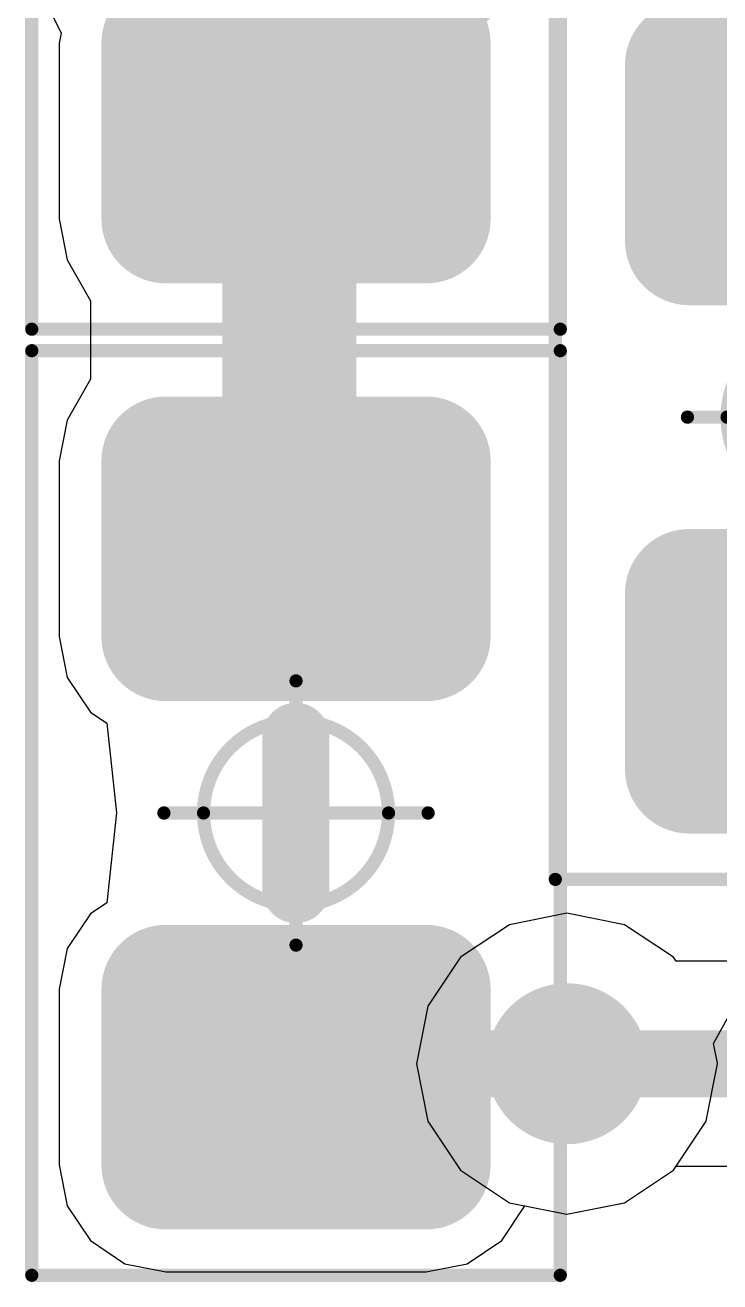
# Model space of a CAD drawing. Header units: millimetres. Extents: x 1.01 to 3.59, y 0.05 to 3.22.
# Drawn here: x 2.5676 to 2.6711, y 2.1881 to 2.3754 of the extents above; entities that cross this region are included whole.
import ezdxf

# ---------------------------------------------------------------- set-up
doc = ezdxf.new("R2010")
doc.units = ezdxf.units.MM
doc.header["$MEASUREMENT"] = 0
for name, color, linetype in [('BottomLayer', 5, 'Continuous'), ('Mechanical15', 56, 'Continuous'), ('MultiLayer', 9, 'Continuous'), ('TopLayer', 1, 'Continuous'), ('TopOverlay', 2, 'Continuous'), ('TopPaste', 8, 'Continuous'), ('TopSolder', 216, 'Continuous'), ('ViaHoleLayer', 16, 'Continuous')]:
    doc.layers.add(name, color=color, linetype=linetype)

# ---------------------------------------------------------------- blocks, each defined once
blk = doc.blocks.new('RESC2013X38N_0805_NOOVERLAY_159')
at = {"layer": 'Mechanical15', "const_width": 0.00197}
for points in [[(-0.03937, 0.0689), (0.03937, 0.0689)], [(-0.03937, -0.0689), (-0.03937, 0.0689)], [(0.03937, -0.0689), (0.03937, 0.0689)], [(0, -0.01969), (0, 0.01969)], [(-0.01969, 0), (0.01969, 0)], [(-0.03937, -0.0689), (0.03937, -0.0689)]]:
    blk.add_lwpolyline(points, dxfattribs=at)
at = {"layer": 'Mechanical15'}
for points, const_width in [([(-0.03986, 0.0689, 1), (-0.03888, 0.0689, 1)], 0.000984), ([(-0.03986, 0.0689, 1), (-0.03888, 0.0689, 1)], 0.000984), ([(0.03888, 0.0689, 1), (0.03986, 0.0689, 1)], 0.000984), ([(0.03888, 0.0689, 1), (0.03986, 0.0689, 1)], 0.000984), ([(-0.00049, 0.01969, 1), (0.00049, 0.01969, 1)], 0.000984), ([(0.01378, 0, 1), (-0.01378, 0, 1)], 0.00197), ([(-0.02018, 0, 1), (-0.01919, 0, 1)], 0.000984), ([(-0.01427, 0, 1), (-0.01329, 0, 1)], 0.000984), ([(0.01329, 0, 1), (0.01427, 0, 1)], 0.000984), ([(0.01919, 0, 1), (0.02018, 0, 1)], 0.000984), ([(-0.00049, -0.01969, 1), (0.00049, -0.01969, 1)], 0.000984), ([(-0.03986, -0.0689, 1), (-0.03888, -0.0689, 1)], 0.000984), ([(-0.03986, -0.0689, 1), (-0.03888, -0.0689, 1)], 0.000984), ([(0.03888, -0.0689, 1), (0.03986, -0.0689, 1)], 0.000984), ([(0.03888, -0.0689, 1), (0.03986, -0.0689, 1)], 0.000984)]:
    blk.add_lwpolyline(points, format="xyb", close=True, dxfattribs=dict(at, const_width=const_width))
at = {"layer": 'TopLayer', "const_width": 0.00561}
for points in [[(-0.02219, 0.05246, 1), (-0.01658, 0.05246, 1)], [(0.01658, 0.05246, 1), (0.02219, 0.05246, 1)], [(-0.02219, 0.02628, 1), (-0.01658, 0.02628, 1)], [(0.01658, 0.02628, 1), (0.02219, 0.02628, 1)], [(-0.02219, -0.02628, 1), (-0.01658, -0.02628, 1)], [(0.01658, -0.02628, 1), (0.02219, -0.02628, 1)], [(-0.02219, -0.05246, 1), (-0.01658, -0.05246, 1)], [(0.01658, -0.05246, 1), (0.02219, -0.05246, 1)]]:
    blk.add_lwpolyline(points, format="xyb", close=True, dxfattribs=at)
at = {"layer": 'TopLayer'}
for points in [[(-0.01939, 0.02067), (0.01939, 0.02067), (-0.01939, 0.05807), (0.01939, 0.05807)], [(-0.025, 0.02628), (0.025, 0.02628), (-0.025, 0.05246), (0.025, 0.05246)], [(-0.01939, -0.05807), (0.01939, -0.05807), (-0.01939, -0.02067), (0.01939, -0.02067)], [(-0.025, -0.05246), (0.025, -0.05246), (-0.025, -0.02628), (0.025, -0.02628)]]:
    blk.add_solid(points, dxfattribs=at)
at = {"layer": 'TopOverlay', "const_width": 0.01}
blk.add_lwpolyline([(-0.00002, -0.01142), (-0.00002, 0.01142)], dxfattribs=at)
at = {"layer": 'TopOverlay', "const_width": 0.005}
for points in [[(-0.00252, 0.01142, 1), (0.00248, 0.01142, 1)], [(-0.00252, -0.01142, 1), (0.00248, -0.01142, 1)]]:
    blk.add_lwpolyline(points, format="xyb", close=True, dxfattribs=at)
at = {"layer": 'TopPaste', "const_width": 0.00561}
for points in [[(-0.02219, 0.05246, 1), (-0.01658, 0.05246, 1)], [(0.01658, 0.05246, 1), (0.02219, 0.05246, 1)], [(-0.02219, 0.02628, 1), (-0.01658, 0.02628, 1)], [(0.01658, 0.02628, 1), (0.02219, 0.02628, 1)], [(-0.02219, -0.02628, 1), (-0.01658, -0.02628, 1)], [(0.01658, -0.02628, 1), (0.02219, -0.02628, 1)], [(-0.02219, -0.05246, 1), (-0.01658, -0.05246, 1)], [(0.01658, -0.05246, 1), (0.02219, -0.05246, 1)]]:
    blk.add_lwpolyline(points, format="xyb", close=True, dxfattribs=at)
at = {"layer": 'TopPaste'}
for points in [[(-0.01939, 0.02067), (0.01939, 0.02067), (-0.01939, 0.05807), (0.01939, 0.05807)], [(-0.025, 0.02628), (0.025, 0.02628), (-0.025, 0.05246), (0.025, 0.05246)], [(-0.01939, -0.05807), (0.01939, -0.05807), (-0.01939, -0.02067), (0.01939, -0.02067)], [(-0.025, -0.05246), (0.025, -0.05246), (-0.025, -0.02628), (0.025, -0.02628)]]:
    blk.add_solid(points, dxfattribs=at)
at = {"layer": 'TopSolder', "const_width": 0.00961}
for points in [[(-0.02419, 0.05246, 1), (-0.01458, 0.05246, 1)], [(0.01458, 0.05246, 1), (0.02419, 0.05246, 1)], [(-0.02419, 0.02628, 1), (-0.01458, 0.02628, 1)], [(0.01458, 0.02628, 1), (0.02419, 0.02628, 1)], [(-0.02419, -0.02628, 1), (-0.01458, -0.02628, 1)], [(0.01458, -0.02628, 1), (0.02419, -0.02628, 1)], [(-0.02419, -0.05246, 1), (-0.01458, -0.05246, 1)], [(0.01458, -0.05246, 1), (0.02419, -0.05246, 1)]]:
    blk.add_lwpolyline(points, format="xyb", close=True, dxfattribs=at)
at = {"layer": 'TopSolder'}
for points in [[(-0.01939, 0.01667), (0.01939, 0.01667), (-0.01939, 0.06207), (0.01939, 0.06207)], [(-0.029, 0.02628), (0.029, 0.02628), (-0.029, 0.05246), (0.029, 0.05246)], [(-0.01939, -0.06207), (0.01939, -0.06207), (-0.01939, -0.01667), (0.01939, -0.01667)], [(-0.029, -0.05246), (0.029, -0.05246), (-0.029, -0.02628), (0.029, -0.02628)]]:
    blk.add_solid(points, dxfattribs=at)
blk = doc.blocks.new('RESC2013X38N_0805_NOOVERLAY_160')
at = {"layer": 'Mechanical15', "const_width": 0.00197}
for points in [[(0.03937, 0.0689), (-0.03937, 0.0689)], [(-0.03937, 0.0689), (-0.03937, -0.0689)], [(0.03937, 0.0689), (0.03937, -0.0689)], [(0, 0.01969), (0, -0.01969)], [(0.01969, 0), (-0.01969, 0)], [(0.03937, -0.0689), (-0.03937, -0.0689)]]:
    blk.add_lwpolyline(points, dxfattribs=at)
at = {"layer": 'Mechanical15'}
for points, const_width in [([(-0.03986, 0.0689, 1), (-0.03888, 0.0689, 1)], 0.000984), ([(-0.03986, 0.0689, 1), (-0.03888, 0.0689, 1)], 0.000984), ([(0.03888, 0.0689, 1), (0.03986, 0.0689, 1)], 0.000984), ([(0.03888, 0.0689, 1), (0.03986, 0.0689, 1)], 0.000984), ([(-0.00049, 0.01969, 1), (0.00049, 0.01969, 1)], 0.000984), ([(0.01378, 0, 1), (-0.01378, 0, 1)], 0.00197), ([(-0.02018, 0, 1), (-0.01919, 0, 1)], 0.000984), ([(-0.01427, 0, 1), (-0.01329, 0, 1)], 0.000984), ([(0.01329, 0, 1), (0.01427, 0, 1)], 0.000984), ([(0.01919, 0, 1), (0.02018, 0, 1)], 0.000984), ([(-0.00049, -0.01969, 1), (0.00049, -0.01969, 1)], 0.000984), ([(-0.03986, -0.0689, 1), (-0.03888, -0.0689, 1)], 0.000984), ([(-0.03986, -0.0689, 1), (-0.03888, -0.0689, 1)], 0.000984), ([(0.03888, -0.0689, 1), (0.03986, -0.0689, 1)], 0.000984), ([(0.03888, -0.0689, 1), (0.03986, -0.0689, 1)], 0.000984)]:
    blk.add_lwpolyline(points, format="xyb", close=True, dxfattribs=dict(at, const_width=const_width))
at = {"layer": 'TopLayer', "const_width": 0.00561}
for points in [[(-0.02219, 0.05246, 1), (-0.01658, 0.05246, 1)], [(0.01658, 0.05246, 1), (0.02219, 0.05246, 1)], [(-0.02219, 0.02628, 1), (-0.01658, 0.02628, 1)], [(0.01658, 0.02628, 1), (0.02219, 0.02628, 1)], [(-0.02219, -0.02628, 1), (-0.01658, -0.02628, 1)], [(0.01658, -0.02628, 1), (0.02219, -0.02628, 1)], [(-0.02219, -0.05246, 1), (-0.01658, -0.05246, 1)], [(0.01658, -0.05246, 1), (0.02219, -0.05246, 1)]]:
    blk.add_lwpolyline(points, format="xyb", close=True, dxfattribs=at)
at = {"layer": 'TopLayer'}
for points in [[(-0.01939, 0.02067), (0.01939, 0.02067), (-0.01939, 0.05807), (0.01939, 0.05807)], [(-0.025, 0.02628), (0.025, 0.02628), (-0.025, 0.05246), (0.025, 0.05246)], [(-0.01939, -0.05807), (0.01939, -0.05807), (-0.01939, -0.02067), (0.01939, -0.02067)], [(-0.025, -0.05246), (0.025, -0.05246), (-0.025, -0.02628), (0.025, -0.02628)]]:
    blk.add_solid(points, dxfattribs=at)
at = {"layer": 'TopOverlay', "const_width": 0.01}
blk.add_lwpolyline([(-0.00002, 0.01142), (-0.00002, -0.01142)], dxfattribs=at)
at = {"layer": 'TopOverlay', "const_width": 0.005}
for points in [[(-0.00252, 0.01142, 1), (0.00248, 0.01142, 1)], [(-0.00252, -0.01142, 1), (0.00248, -0.01142, 1)]]:
    blk.add_lwpolyline(points, format="xyb", close=True, dxfattribs=at)
at = {"layer": 'TopPaste', "const_width": 0.00561}
for points in [[(-0.02219, 0.05246, 1), (-0.01658, 0.05246, 1)], [(0.01658, 0.05246, 1), (0.02219, 0.05246, 1)], [(-0.02219, 0.02628, 1), (-0.01658, 0.02628, 1)], [(0.01658, 0.02628, 1), (0.02219, 0.02628, 1)], [(-0.02219, -0.02628, 1), (-0.01658, -0.02628, 1)], [(0.01658, -0.02628, 1), (0.02219, -0.02628, 1)], [(-0.02219, -0.05246, 1), (-0.01658, -0.05246, 1)], [(0.01658, -0.05246, 1), (0.02219, -0.05246, 1)]]:
    blk.add_lwpolyline(points, format="xyb", close=True, dxfattribs=at)
at = {"layer": 'TopPaste'}
for points in [[(-0.01939, 0.02067), (0.01939, 0.02067), (-0.01939, 0.05807), (0.01939, 0.05807)], [(-0.025, 0.02628), (0.025, 0.02628), (-0.025, 0.05246), (0.025, 0.05246)], [(-0.01939, -0.05807), (0.01939, -0.05807), (-0.01939, -0.02067), (0.01939, -0.02067)], [(-0.025, -0.05246), (0.025, -0.05246), (-0.025, -0.02628), (0.025, -0.02628)]]:
    blk.add_solid(points, dxfattribs=at)
at = {"layer": 'TopSolder', "const_width": 0.00961}
for points in [[(-0.02419, 0.05246, 1), (-0.01458, 0.05246, 1)], [(0.01458, 0.05246, 1), (0.02419, 0.05246, 1)], [(-0.02419, 0.02628, 1), (-0.01458, 0.02628, 1)], [(0.01458, 0.02628, 1), (0.02419, 0.02628, 1)], [(-0.02419, -0.02628, 1), (-0.01458, -0.02628, 1)], [(0.01458, -0.02628, 1), (0.02419, -0.02628, 1)], [(-0.02419, -0.05246, 1), (-0.01458, -0.05246, 1)], [(0.01458, -0.05246, 1), (0.02419, -0.05246, 1)]]:
    blk.add_lwpolyline(points, format="xyb", close=True, dxfattribs=at)
at = {"layer": 'TopSolder'}
for points in [[(-0.01939, 0.01667), (0.01939, 0.01667), (-0.01939, 0.06207), (0.01939, 0.06207)], [(-0.029, 0.02628), (0.029, 0.02628), (-0.029, 0.05246), (0.029, 0.05246)], [(-0.01939, -0.06207), (0.01939, -0.06207), (-0.01939, -0.01667), (0.01939, -0.01667)], [(-0.029, -0.05246), (0.029, -0.05246), (-0.029, -0.02628), (0.029, -0.02628)]]:
    blk.add_solid(points, dxfattribs=at)
blk = doc.blocks.new('RESC2013X38N_0805_NOOVERLAY_161')
at = {"layer": 'Mechanical15', "const_width": 0.00197}
for points in [[(-0.03937, 0.0689), (0.03937, 0.0689)], [(-0.03937, -0.0689), (-0.03937, 0.0689)], [(0.03937, -0.0689), (0.03937, 0.0689)], [(0, -0.01969), (0, 0.01969)], [(-0.01969, 0), (0.01969, 0)], [(-0.03937, -0.0689), (0.03937, -0.0689)]]:
    blk.add_lwpolyline(points, dxfattribs=at)
at = {"layer": 'Mechanical15'}
for points, const_width in [([(-0.03986, 0.0689, 1), (-0.03888, 0.0689, 1)], 0.000984), ([(-0.03986, 0.0689, 1), (-0.03888, 0.0689, 1)], 0.000984), ([(0.03888, 0.0689, 1), (0.03986, 0.0689, 1)], 0.000984), ([(0.03888, 0.0689, 1), (0.03986, 0.0689, 1)], 0.000984), ([(-0.00049, 0.01969, 1), (0.00049, 0.01969, 1)], 0.000984), ([(0.01378, 0, 1), (-0.01378, 0, 1)], 0.00197), ([(-0.02018, 0, 1), (-0.01919, 0, 1)], 0.000984), ([(-0.01427, 0, 1), (-0.01329, 0, 1)], 0.000984), ([(0.01329, 0, 1), (0.01427, 0, 1)], 0.000984), ([(0.01919, 0, 1), (0.02018, 0, 1)], 0.000984), ([(-0.00049, -0.01969, 1), (0.00049, -0.01969, 1)], 0.000984), ([(-0.03986, -0.0689, 1), (-0.03888, -0.0689, 1)], 0.000984), ([(-0.03986, -0.0689, 1), (-0.03888, -0.0689, 1)], 0.000984), ([(0.03888, -0.0689, 1), (0.03986, -0.0689, 1)], 0.000984), ([(0.03888, -0.0689, 1), (0.03986, -0.0689, 1)], 0.000984)]:
    blk.add_lwpolyline(points, format="xyb", close=True, dxfattribs=dict(at, const_width=const_width))
at = {"layer": 'TopLayer', "const_width": 0.00561}
for points in [[(-0.02219, 0.05246, 1), (-0.01658, 0.05246, 1)], [(0.01658, 0.05246, 1), (0.02219, 0.05246, 1)], [(-0.02219, 0.02628, 1), (-0.01658, 0.02628, 1)], [(0.01658, 0.02628, 1), (0.02219, 0.02628, 1)], [(-0.02219, -0.02628, 1), (-0.01658, -0.02628, 1)], [(0.01658, -0.02628, 1), (0.02219, -0.02628, 1)], [(-0.02219, -0.05246, 1), (-0.01658, -0.05246, 1)], [(0.01658, -0.05246, 1), (0.02219, -0.05246, 1)]]:
    blk.add_lwpolyline(points, format="xyb", close=True, dxfattribs=at)
at = {"layer": 'TopLayer'}
for points in [[(-0.01939, 0.02067), (0.01939, 0.02067), (-0.01939, 0.05807), (0.01939, 0.05807)], [(-0.025, 0.02628), (0.025, 0.02628), (-0.025, 0.05246), (0.025, 0.05246)], [(-0.01939, -0.05807), (0.01939, -0.05807), (-0.01939, -0.02067), (0.01939, -0.02067)], [(-0.025, -0.05246), (0.025, -0.05246), (-0.025, -0.02628), (0.025, -0.02628)]]:
    blk.add_solid(points, dxfattribs=at)
at = {"layer": 'TopOverlay', "const_width": 0.01}
blk.add_lwpolyline([(-0.00002, -0.01142), (-0.00002, 0.01142)], dxfattribs=at)
at = {"layer": 'TopOverlay', "const_width": 0.005}
for points in [[(-0.00252, 0.01142, 1), (0.00248, 0.01142, 1)], [(-0.00252, -0.01142, 1), (0.00248, -0.01142, 1)]]:
    blk.add_lwpolyline(points, format="xyb", close=True, dxfattribs=at)
at = {"layer": 'TopPaste', "const_width": 0.00561}
for points in [[(-0.02219, 0.05246, 1), (-0.01658, 0.05246, 1)], [(0.01658, 0.05246, 1), (0.02219, 0.05246, 1)], [(-0.02219, 0.02628, 1), (-0.01658, 0.02628, 1)], [(0.01658, 0.02628, 1), (0.02219, 0.02628, 1)], [(-0.02219, -0.02628, 1), (-0.01658, -0.02628, 1)], [(0.01658, -0.02628, 1), (0.02219, -0.02628, 1)], [(-0.02219, -0.05246, 1), (-0.01658, -0.05246, 1)], [(0.01658, -0.05246, 1), (0.02219, -0.05246, 1)]]:
    blk.add_lwpolyline(points, format="xyb", close=True, dxfattribs=at)
at = {"layer": 'TopPaste'}
for points in [[(-0.01939, 0.02067), (0.01939, 0.02067), (-0.01939, 0.05807), (0.01939, 0.05807)], [(-0.025, 0.02628), (0.025, 0.02628), (-0.025, 0.05246), (0.025, 0.05246)], [(-0.01939, -0.05807), (0.01939, -0.05807), (-0.01939, -0.02067), (0.01939, -0.02067)], [(-0.025, -0.05246), (0.025, -0.05246), (-0.025, -0.02628), (0.025, -0.02628)]]:
    blk.add_solid(points, dxfattribs=at)
at = {"layer": 'TopSolder', "const_width": 0.00961}
for points in [[(-0.02419, 0.05246, 1), (-0.01458, 0.05246, 1)], [(0.01458, 0.05246, 1), (0.02419, 0.05246, 1)], [(-0.02419, 0.02628, 1), (-0.01458, 0.02628, 1)], [(0.01458, 0.02628, 1), (0.02419, 0.02628, 1)], [(-0.02419, -0.02628, 1), (-0.01458, -0.02628, 1)], [(0.01458, -0.02628, 1), (0.02419, -0.02628, 1)], [(-0.02419, -0.05246, 1), (-0.01458, -0.05246, 1)], [(0.01458, -0.05246, 1), (0.02419, -0.05246, 1)]]:
    blk.add_lwpolyline(points, format="xyb", close=True, dxfattribs=at)
at = {"layer": 'TopSolder'}
for points in [[(-0.01939, 0.01667), (0.01939, 0.01667), (-0.01939, 0.06207), (0.01939, 0.06207)], [(-0.029, 0.02628), (0.029, 0.02628), (-0.029, 0.05246), (0.029, 0.05246)], [(-0.01939, -0.06207), (0.01939, -0.06207), (-0.01939, -0.01667), (0.01939, -0.01667)], [(-0.029, -0.05246), (0.029, -0.05246), (-0.029, -0.02628), (0.029, -0.02628)]]:
    blk.add_solid(points, dxfattribs=at)

msp = doc.modelspace()

# ---------------------------------------------------------------- linework, layer by layer
at = {"layer": 'BottomLayer'}
for p, q in [((2.64837, 2.24306), (2.63979, 2.24135)), ((2.65695, 2.24135), (2.64837, 2.24306)), ((2.63979, 2.24135), (2.63251, 2.23649)), ((2.66423, 2.23649), (2.65695, 2.24135)), ((2.63251, 2.23649), (2.62765, 2.22921)), ((2.66461, 2.23592), (2.66423, 2.23649)), ((3.50937, 2.23592), (2.66461, 2.23592)), ((2.62765, 2.22921), (2.62594, 2.22063)), ((2.62594, 2.22063), (2.62765, 2.21205)), ((2.62765, 2.21205), (2.63251, 2.20477)), ((2.63251, 2.20477), (2.63979, 2.19991)), ((2.65695, 2.19991), (2.66423, 2.20477)), ((2.66423, 2.20477), (2.66461, 2.20534)), ((2.66461, 2.20534), (3.50304, 2.20534)), ((2.63979, 2.19991), (2.64837, 2.1982)), ((2.64837, 2.1982), (2.65695, 2.19991))]:
    msp.add_line(p, q, dxfattribs=at)
for points, const_width in [([(2.64237, 2.22063, 1), (2.65437, 2.22063, 1)], 0.012), ([(2.64587, 2.22063, 1), (2.65087, 2.22063, 1)], 0.005)]:
    msp.add_lwpolyline(points, format="xyb", close=True, dxfattribs=dict(at, const_width=const_width))
at = {"layer": 'BottomLayer', "const_width": 0.01}
msp.add_lwpolyline([(2.64837, 2.22063), (3.50937, 2.22063)], dxfattribs=at)
at = {"layer": 'MultiLayer', "const_width": 0.012}
msp.add_lwpolyline([(2.64237, 2.22063, 1), (2.65437, 2.22063, 1)], format="xyb", close=True, dxfattribs=at)
at = {"layer": 'TopLayer'}
for p, q in [((2.56926, 2.38178), (2.573, 2.37424)), ((2.573, 2.37424), (2.57269, 2.37272)), ((2.57269, 2.37272), (2.57269, 2.34654)), ((2.57269, 2.34654), (2.57391, 2.34045)), ((2.57391, 2.34045), (2.57736, 2.33433)), ((2.57736, 2.33433), (2.57736, 2.32267)), ((2.57736, 2.32267), (2.57391, 2.31655)), ((2.57391, 2.31655), (2.57269, 2.31046)), ((2.57269, 2.31046), (2.57269, 2.28428)), ((2.57269, 2.28428), (2.57391, 2.27819)), ((2.57391, 2.27819), (2.57736, 2.27303)), ((2.57736, 2.27303), (2.57982, 2.27138)), ((2.57982, 2.27138), (2.58127, 2.258)), ((2.58127, 2.258), (2.57982, 2.24462)), ((2.57982, 2.24462), (2.57736, 2.24297)), ((2.57736, 2.24297), (2.57391, 2.23781)), ((2.67021, 2.22362), (2.68014, 2.24175)), ((2.57391, 2.23781), (2.57269, 2.23172)), ((2.57269, 2.23172), (2.57269, 2.20554)), ((2.67079, 2.2207), (2.67021, 2.22362)), ((2.6691, 2.2121), (2.6708, 2.22063)), ((2.6708, 2.22063), (2.67079, 2.2207)), ((2.6708, 2.22063), (2.6708, 2.22063)), ((2.66909, 2.21205), (2.6691, 2.2121)), ((2.66423, 2.20477), (2.66909, 2.21205)), ((2.66909, 2.21205), (2.66909, 2.21205)), ((2.57269, 2.20554), (2.57391, 2.19945)), ((2.65695, 2.19991), (2.66423, 2.20477)), ((2.57391, 2.19945), (2.57736, 2.19429)), ((2.63864, 2.19429), (2.64209, 2.19945)), ((2.64209, 2.19945), (2.6483, 2.19821)), ((2.64837, 2.1982), (2.65688, 2.19989)), ((2.65688, 2.19989), (2.65695, 2.19991)), ((2.65695, 2.19991), (2.65695, 2.19991)), ((2.6483, 2.19821), (2.64837, 2.1982)), ((2.64837, 2.1982), (2.64837, 2.1982)), ((2.57736, 2.19429), (2.58252, 2.19083)), ((2.63348, 2.19083), (2.63864, 2.19429)), ((2.58252, 2.19083), (2.58861, 2.18962)), ((2.58861, 2.18962), (2.62739, 2.18962)), ((2.62739, 2.18962), (2.63348, 2.19083))]:
    msp.add_line(p, q, dxfattribs=at)
for points, const_width in [([(2.607, 2.36063), (2.67409, 2.42772)], 0.02), ([(2.607, 2.29737), (2.607, 2.36063)], 0.02), ([(2.605, 2.22063), (2.64837, 2.22063)], 0.01)]:
    msp.add_lwpolyline(points, dxfattribs=dict(at, const_width=const_width))
for points, const_width in [([(2.602, 2.36063, 1), (2.612, 2.36063, 1)], 0.01), ([(2.602, 2.36063, 1), (2.612, 2.36063, 1)], 0.01), ([(2.602, 2.29737, 1), (2.612, 2.29737, 1)], 0.01), ([(2.64237, 2.22063, 1), (2.65437, 2.22063, 1)], 0.012), ([(2.6025, 2.22063, 1), (2.6075, 2.22063, 1)], 0.005), ([(2.64587, 2.22063, 1), (2.65087, 2.22063, 1)], 0.005)]:
    msp.add_lwpolyline(points, format="xyb", close=True, dxfattribs=dict(at, const_width=const_width))
at = {"layer": 'ViaHoleLayer', "const_width": 0.006}
msp.add_lwpolyline([(2.64537, 2.22063, 1), (2.65137, 2.22063, 1)], format="xyb", close=True, dxfattribs=at)

# ---------------------------------------------------------------- block references
for name, p in [('RESC2013X38N_0805_NOOVERLAY_161', (2.608, 2.399)), ('RESC2013X38N_0805_NOOVERLAY_159', (2.608, 2.258))]:
    msp.add_blockref(name, p)
at = {"rotation": 180}
msp.add_blockref('RESC2013X38N_0805_NOOVERLAY_160', (2.686, 2.317), dxfattribs=at)

doc.saveas('drawing.dxf')
